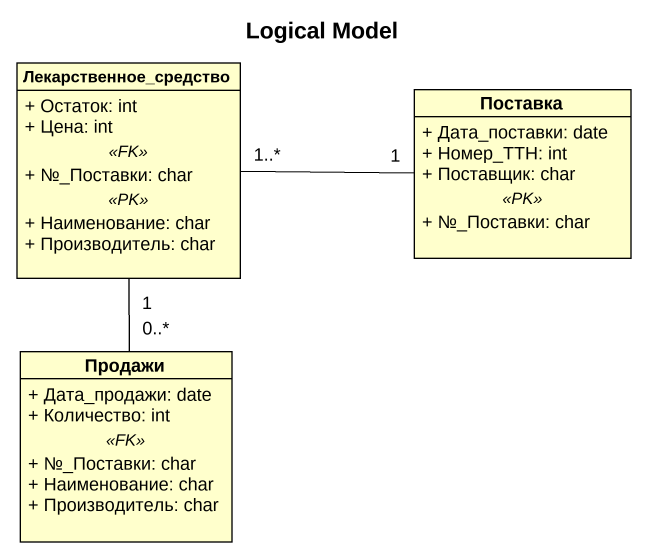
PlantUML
@startuml
title Logical Model
hide circle
hide empty members
skinparam classAttributeIconSize 0
class Лекарственное_средство {
  + Остаток: int
  + Цена: int
  .. <<FK>> ..
  + №_Поставки: char
  .. <<PK>> ..
  + Наименование: char
  + Производитель: char
}
class Поставка {
  + Дата_поставки: date
  + Номер_ТТН: int
  + Поставщик: char
  .. <<PK>> ..
  + №_Поставки: char
}
class Продажи {
  + Дата_продажи: date
  + Количество: int
  .. <<FK>> ..
  + №_Поставки: char
  + Наименование: char
  + Производитель: char
}
Лекарственное_средство "1" -- "0..*" Продажи
Поставка "1" -left- "1..*" Лекарственное_средство
@enduml
